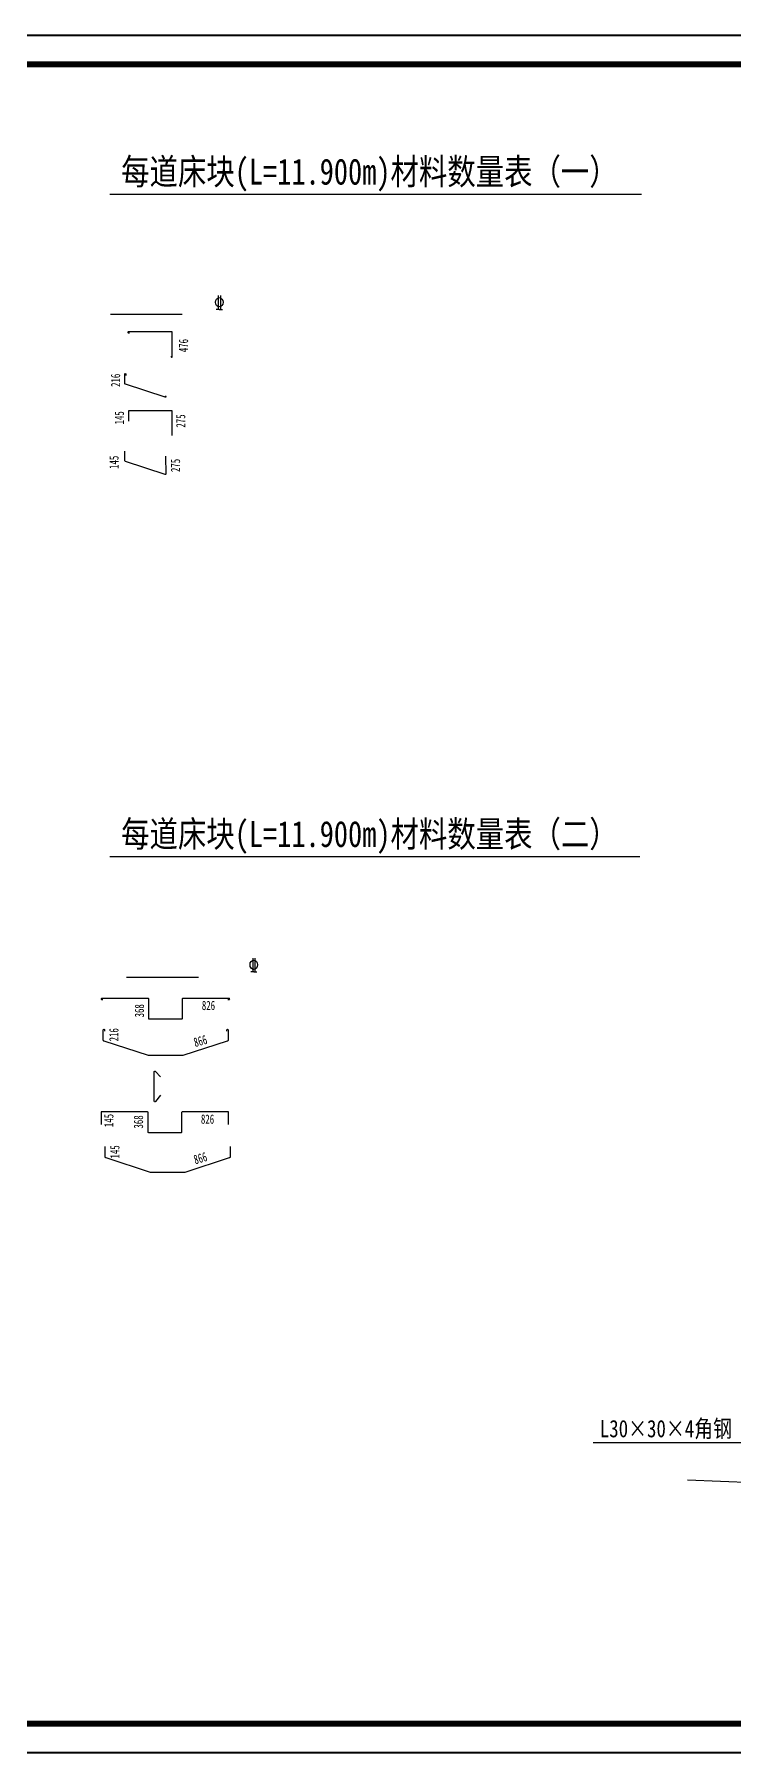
# Model space of a CAD drawing. Header units: inches. Extents: x -74742 to 562475, y -20348 to -3846.
# Drawn here: x 544804 to 548431, y -20348 to -11428 of the extents above; entities that cross this region are included whole.
import ezdxf
from ezdxf.enums import TextEntityAlignment as Align

# ---------------------------------------------------------------- set-up
doc = ezdxf.new("R2010")
doc.units = ezdxf.units.IN
doc.header["$MEASUREMENT"] = 0
for name, color, linetype in [('daochuang', 4, 'Continuous'), ('GesoftDrawFrameFrameBlockLayer', 7, 'Continuous'), ('GesoftDrawFrameInLineLayer', 85, 'Continuous'), ('GesoftDrawFrameOutLineLayer', 180, 'Continuous'), ('GesoftDrawFrameTitleLayer', 7, 'Continuous'), ('尺寸标注', 7, 'Continuous'), ('标注', 3, 'Continuous')]:
    doc.layers.add(name, color=color, linetype=linetype)
doc.styles.add('HZTXT', font='SimSun.ttf', dxfattribs={"width": 0.8})
doc.styles.add('宋体', font='SimSun.ttf', dxfattribs={"width": 0.8})
doc.styles.add('宋体样式', font='SimSun.ttf', dxfattribs={"width": 0.8})
doc.styles.add('条形码', font='BC_C39.FBC', dxfattribs={"height": 11})

# ---------------------------------------------------------------- blocks, each defined once
blk = doc.blocks.new('钢筋')
for p, q in [((2091.49, -5498.89), (2091.49, -5501.31)), ((2091.89, -5498.89), (2091.89, -5501.31)), ((2091.69, -5501.31), (2091.16, -5501.31)), ((2091.69, -5501.31), (2092.23, -5501.31))]:
    blk.add_line(p, q)
blk.add_ellipse((2091.69, -5500.05), major_axis=(0, -0.806), ratio=0.813147)
blk = doc.blocks.new('1.75_cc4a936f11f0dce201581042e7c3c253')
at = {"layer": 'GesoftDrawFrameInLineLayer', "color": 0, "const_width": 1}
blk.add_lwpolyline([(0, 0), (0, 287), (-1125, 287), (-1125, 0), (0, 0)], dxfattribs=at)
at = {"layer": 'GesoftDrawFrameOutLineLayer', "color": 0, "const_width": 0.35}
blk.add_lwpolyline([(5, -5), (5, 292), (-1150, 292), (-1150, -5), (5, -5)], dxfattribs=at)
blk = doc.blocks.new('GESOFT00000000NEW_049a35bf7f0736cc4250df00ece10f93_cc4a936f11f0dce201581042e7c3c253_2e1cf7a908f61d0b50dc33cccab90907')
at = {"layer": 'GesoftDrawFrameFrameBlockLayer'}
blk.add_blockref('1.75_cc4a936f11f0dce201581042e7c3c253', (0, 0), dxfattribs=at)
at = {"layer": 'GesoftDrawFrameTitleLayer', "color": 7, "style": '条形码', "width": 2}
blk.add_attdef('BARCODE', (-2.8, 60.5), '', height=6, rotation=90, dxfattribs=at)
at = {"layer": 'GesoftDrawFrameTitleLayer', "style": '宋体样式'}
for tag, height, width, p in [('GCMC0', 3.6, 0.8, (-40, 43.4)), ('SHEJI', 2.5, 0.8, (-154, 35.2)), ('SHEJI2', 2.5, 0.8, (-137.76, 35.27)), ('SJJD', 2.5, 0.8, (-14, 34.4)), ('JIAOHE', 2.5, 0.8, (-154, 28.8)), ('JIAOHE2', 2.5, 0.8, (-137.61, 28.83)), ('VERSION0', 2.5, 0.8, (-14, 26.4)), ('ZTSD', 2.5, 0.8, (-190, 24)), ('CEMING', 4, 0.7, (-84, 22.59)), ('ZYFZR1', 2.5, 0.8, (-154, 22.4)), ('ZYFZR2', 2.5, 0.8, (-137.76, 22.24)), ('BILI', 2.5, 0.8, (-14, 18.4)), ('XMFZR1', 2.5, 0.8, (-154, 16)), ('XMFZR2', 2.5, 0.8, (-137.98, 16.22)), ('DOCNAME0', 3.5, 0.9, (-84, 13.27)), ('SENHE', 2.5, 0.8, (-154, 9.6)), ('SENHE2', 2.5, 0.8, (-137.41, 9.52)), ('DOCNAME2', 3.5, 0.9, (-84, 9.42)), ('RIQI', 2.5, 0.8, (-14, 10.4)), ('XTSD', 2.5, 0.8, (-190, 4.8)), ('SENDING', 2.5, 0.8, (-154, 3.2)), ('SENDING2', 2.5, 0.8, (-137.41, 3.81)), ('TUHAO', 2.5, 0.8, (-91.5, 3.2)), ('PROJECTNO', 2.5, 0.8, (-47.5, 3.2)), ('PAGENUMBER', 2.5, 0.8, (-31.78, 3.83)), ('PAGECOUNT', 2.5, 0.8, (-10.8, 3.83))]:
    blk.add_attdef(tag, text='', height=height, dxfattribs=dict(at, width=width)).set_placement(p, align=Align.MIDDLE_CENTER)
blk.add_attdef('PIANMING', text='', height=4, dxfattribs=at).set_placement((-84, 31.09), align=Align.MIDDLE_CENTER)

msp = doc.modelspace()

# ---------------------------------------------------------------- linework, layer by layer
for p, q in [((545198.07, -12880.36), (545571.14, -12880.36)), ((545281.65, -16319.6), (545654.72, -16319.6))]:
    msp.add_line(p, q)
for points in [[(545511.83, -13097.06), (545515.53, -13102.79, 0.5101152), (545519.2, -13100.13), (545519.2, -12974.13, 0.4141589), (545516.12, -12971.05), (545292.28, -12971.01, 0.4197384), (545289.15, -12974.09, 0.4142136), (545292.18, -12977.12), (545297.38, -12977.12)], [(545482.38, -13303.35), (545486.28, -13308.67, -0.4347656), (545482.95, -13310.51), (545276.64, -13243.04, -0.4142139), (545272.74, -13239.14), (545272.74, -13191, -1), (545278.46, -13191), (545278.46, -13196.96)], [(545519.2, -13509.33), (545519.2, -13383.34, 0.4141589), (545516.12, -13380.26), (545292.28, -13380.22), (545292.28, -13434.48)], [(545484.77, -13616.65), (545486.28, -13708.84, -0.4347656), (545482.95, -13710.68), (545276.64, -13643.22, -0.4142139), (545272.74, -13639.32), (545272.74, -13591.17)], [(545808.01, -16436.08), (545813.59, -16436.08, 0.4142136), (545816.84, -16432.83, 0.4197384), (545813.48, -16429.53), (545573.66, -16429.57, 0.4141589), (545570.36, -16432.87), (545570.36, -16534.98, -0.4142136), (545567.36, -16537.98), (545399.96, -16537.98, -0.4142136), (545396.96, -16534.98), (545396.96, -16432.87, 0.4141589), (545393.66, -16429.57), (545153.71, -16429.53, 0.4088192), (545150.47, -16432.83, 0.4142136), (545153.73, -16436.08), (545159.3, -16436.08)], [(545802.59, -16599.52), (545802.59, -16592.83, -1), (545809.01, -16592.83), (545809.01, -16646.83, -0.4142139), (545804.63, -16651.2), (545573.85, -16726.67, -0.0791727), (545572.95, -16726.81), (545397.36, -16726.81, -0.0791727), (545396.45, -16726.67), (545165.67, -16651.2, -0.4142139), (545161.3, -16646.83), (545161.3, -16592.83, -1), (545167.71, -16592.83), (545167.71, -16599.52)], [(545457.2, -16931.91), (545432.94, -16964.63, -0.7120767), (545424.42, -16960.45), (545424.42, -16882.92), (545424.42, -16811.29, -0.6170793), (545432.94, -16808.41), (545457.98, -16837.11)], [(545810.8, -17083.66), (545810.79, -17018.5), (545570.97, -17018.55, 0.4141589), (545567.67, -17021.85), (545567.67, -17123.95, -0.4142136), (545564.67, -17126.95), (545397.27, -17126.95, -0.4142136), (545394.27, -17123.95), (545394.27, -17021.85, 0.4141589), (545390.97, -17018.55), (545151.03, -17018.5), (545151.03, -17083.66)], [(545819, -17198.83), (545819, -17252.83, -0.4142139), (545814.62, -17257.2), (545583.84, -17332.66, -0.0791727), (545582.94, -17332.81), (545407.35, -17332.81, -0.0791727), (545406.44, -17332.66), (545175.66, -17257.2, -0.4142139), (545171.29, -17252.83), (545171.29, -17198.83)]]:
    msp.add_lwpolyline(points, format="xyb")
at = {"layer": 'daochuang'}
for p, q in [((545195.99, -12257.21), (547952.59, -12257.21)), ((545195.99, -15694.1), (547943.74, -15694.1))]:
    msp.add_line(p, q, dxfattribs=at)
at = {"layer": '尺寸标注', "color": 0}
msp.add_line((548533.29, -18943.76), (548191.69, -18929.49), dxfattribs=at)
msp.add_lwpolyline([(547702.86, -18733.24), (548473.24, -18733.24), (548528.53, -18981.53)], dxfattribs=at)

# ---------------------------------------------------------------- block references
at = {"color": 0, "xscale": 30, "yscale": 30, "zscale": 30}
for p in [(483012.04, 152183.44), (483191.43, 148746.55)]:
    msp.add_blockref('钢筋', p, dxfattribs=at)
at = {"layer": '尺寸标注', "color": 0, "xscale": 30, "yscale": 30, "zscale": 30}
msp.add_blockref('GESOFT00000000NEW_049a35bf7f0736cc4250df00ece10f93_cc4a936f11f0dce201581042e7c3c253_2e1cf7a908f61d0b50dc33cccab90907', (562319.64, -20193.06), dxfattribs=at)

# ---------------------------------------------------------------- texts
at = {"color": 7, "style": 'HZTXT', "width": 0.8}
for s, height, p in [('每道床块(L=11.900m)材料数量表（一）', 135, (545253.73, -12207.21)), ('每道床块(L=11.900m)材料数量表（二）', 135, (545253.73, -15644.1)), ('L30×30×4角钢', 90, (547736.78, -18706.9))]:
    msp.add_text(s, height=height, dxfattribs=at).set_placement(p)
at = {"layer": '标注', "style": '宋体', "width": 0.7}
for s, rotation, p in [('476', 90, (545601.13, -13076.84)), ('216', 90, (545248.77, -13256.99)), ('145', 90, (545268.5, -13451.66)), ('275', 90, (545586.69, -13468.21)), ('145', 90, (545240.42, -13682.47)), ('275', 90, (545559.68, -13698.78)), ('368', 90, (545372.44, -16528.22)), ('216', 90, (545239.92, -16652.8)), ('866', 16, (545638.19, -16682.69)), ('145', 90, (545213.99, -17097.61)), ('368', 90, (545367.64, -17105.03)), ('145', 90, (545245.26, -17260.45)), ('866', 16, (545638.19, -17290.89))]:
    msp.add_text(s, height=48, rotation=rotation, dxfattribs=at).set_placement(p)
for p in [(545672.53, -16490.18), (545667.72, -17080.03)]:
    msp.add_text('826', height=48, dxfattribs=at).set_placement(p)

doc.saveas('drawing.dxf')
